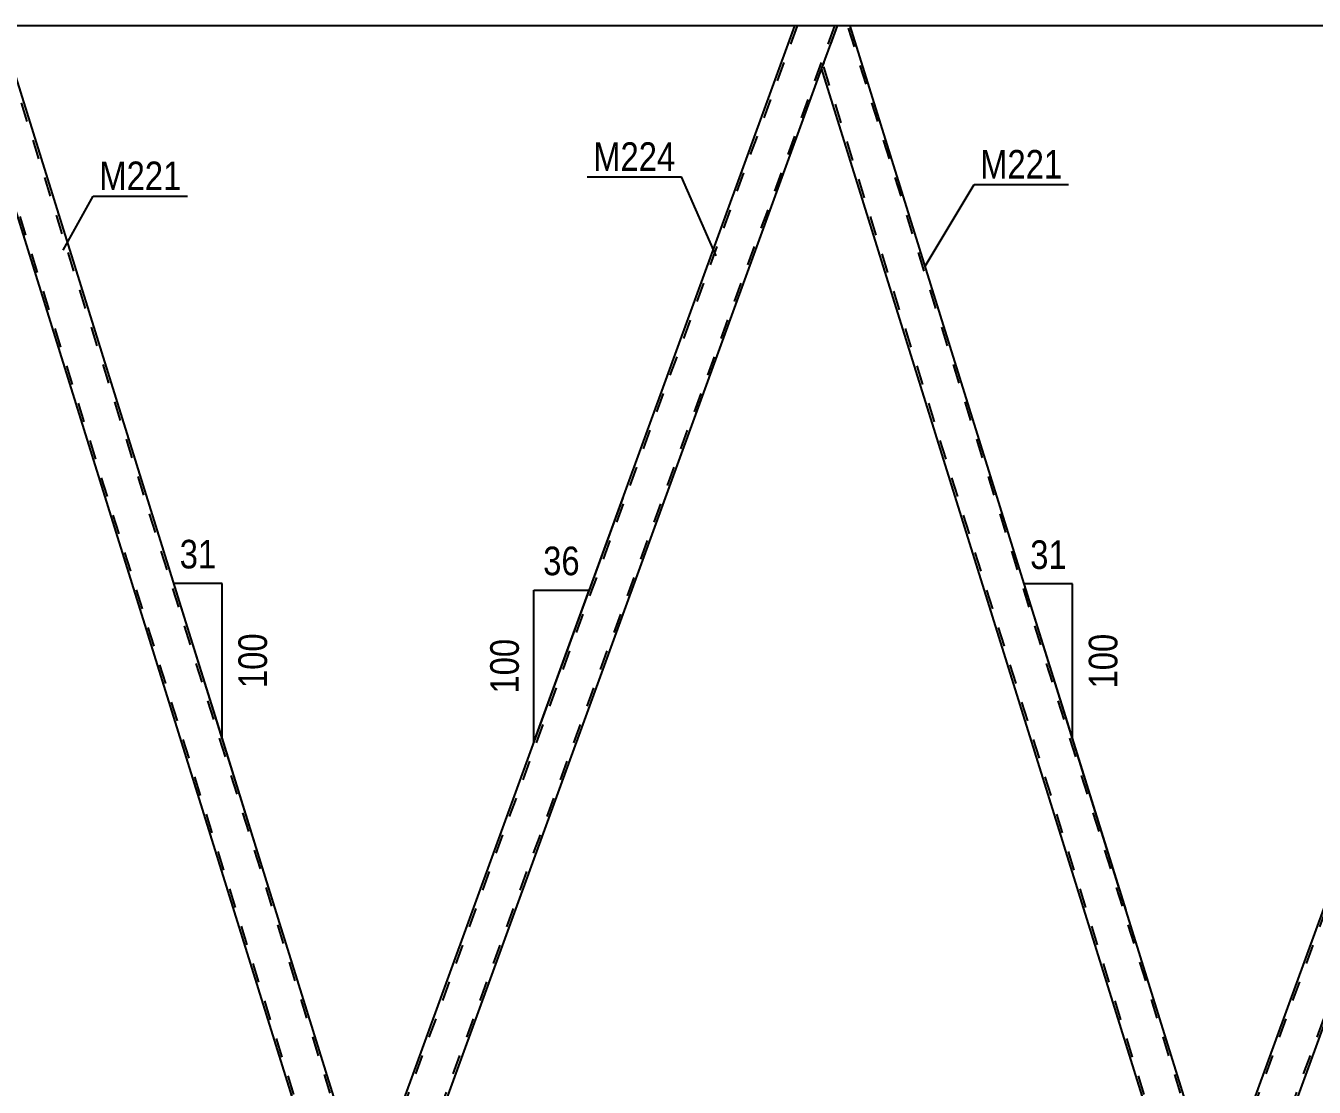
# Model space of a CAD drawing. Header units: millimetres. Extents: x 0 to 841, y 0 to 594.
# Drawn here: x 452.3 to 581.3, y 332.9 to 439.2 of the extents above; entities that cross this region are included whole.
import ezdxf

# ---------------------------------------------------------------- set-up
doc = ezdxf.new("R2010")
doc.units = ezdxf.units.MM
doc.linetypes.add('DXK_LINE_DOT2', pattern=[3.9198, 1.9599, -1.9599])
doc.styles.add('Arial Narrow', font='ARIALN.TTF', dxfattribs={"height": 0.2})

# ---------------------------------------------------------------- blocks, each defined once
blk = doc.blocks.new('Part-318895815-2975 - 2943')
at = {"color": 2, "linetype": 'Continuous'}
for p, q in [((533.55, 439.22), (532, 434.97)), ((534.87, 439.22), (533.55, 439.22)), ((571.15, 322.83), (534.87, 439.22)), ((566.96, 322.83), (532, 434.97))]:
    blk.add_line(p, q, dxfattribs=at)
at = {"color": 7, "linetype": 'DXK_LINE_DOT2'}
for p, q in [((571.44, 321.1), (534.62, 439.22)), ((568.96, 317.22), (532.14, 435.35)), ((566.96, 322.83), (568.71, 317.22)), ((571.57, 321.47), (571.15, 322.83)), ((570.02, 317.22), (571.57, 321.47)), ((568.71, 317.22), (570.02, 317.22))]:
    blk.add_line(p, q, dxfattribs=at)
blk = doc.blocks.new('Part-318895815-3111 - 2943')
at = {"color": 7, "linetype": 'DXK_LINE_DOT2'}
for p, q in [((614.68, 439.22), (570.28, 317.22)), ((618.43, 439.22), (574.03, 317.22)), ((614.68, 439.22), (614.7, 439.22)), ((618.69, 439.22), (617.14, 434.97)), ((570.02, 317.22), (572.06, 322.83)), ((576.32, 322.83), (574.28, 317.22)), ((574.28, 317.22), (570.02, 317.22))]:
    blk.add_line(p, q, dxfattribs=at)
at = {"color": 2, "linetype": 'Continuous'}
for p, q in [((614.43, 439.22), (572.06, 322.83)), ((618.69, 439.22), (614.43, 439.22)), ((617.14, 434.97), (576.32, 322.83))]:
    blk.add_line(p, q, dxfattribs=at)
blk = doc.blocks.new('Part-318895815-3116 - 2943')
at = {"color": 7, "linetype": 'DXK_LINE_DOT2'}
for p, q in [((529.55, 439.22), (485.15, 317.22)), ((533.3, 439.22), (488.89, 317.22)), ((529.55, 439.22), (529.57, 439.22)), ((533.55, 439.22), (532, 434.97)), ((484.89, 317.22), (486.44, 321.47)), ((485.15, 317.22), (485.17, 317.22))]:
    blk.add_line(p, q, dxfattribs=at)
at = {"color": 2, "linetype": 'Continuous'}
for p, q in [((529.29, 439.22), (486.44, 321.47)), ((533.55, 439.22), (529.29, 439.22)), ((532, 434.97), (489.15, 317.22)), ((489.11, 317.22), (484.89, 317.22)), ((489.15, 317.22), (489.11, 317.22))]:
    blk.add_line(p, q, dxfattribs=at)
blk = doc.blocks.new('Part-318895815-3223 - 2943')
at = {"color": 2, "linetype": 'Continuous'}
for p, q in [((448.42, 439.22), (446.87, 434.97)), ((449.74, 439.22), (448.42, 439.22)), ((486.44, 321.47), (449.74, 439.22)), ((483.57, 317.22), (446.87, 434.97)), ((486.44, 321.47), (486.17, 320.73)), ((486.17, 320.73), (484.89, 317.22)), ((484.89, 317.22), (483.57, 317.22))]:
    blk.add_line(p, q, dxfattribs=at)
at = {"color": 7, "linetype": 'DXK_LINE_DOT2'}
for p, q in [((486.3, 321.1), (449.48, 439.22)), ((483.82, 317.22), (447.01, 435.35)), ((486.42, 321.42), (486.17, 320.73))]:
    blk.add_line(p, q, dxfattribs=at)
blk = doc.blocks.new('Part-318895815-3314 - 2943')
at = {"color": 2, "linetype": 'Continuous'}
for p, q in [((529.29, 439.22), (449.74, 439.22)), ((614.43, 439.22), (534.87, 439.22))]:
    blk.add_line(p, q, dxfattribs=at)
at = {"color": 7, "linetype": 'DXK_LINE_DOT2'}
blk.add_line((534.87, 439.22), (529.29, 439.22), dxfattribs=at)
blk = doc.blocks.new('AngleDimension-318895815-3408 - 2943')
at = {"color": 7, "linetype": 'Continuous'}
for p, q in [((557.11, 383.32), (552.29, 383.32)), ((557.11, 367.86), (552.29, 383.32)), ((557.11, 367.86), (557.11, 383.32)), ((562.48, 350.64), (557.11, 367.86))]:
    blk.add_line(p, q, dxfattribs=at)
at = {"color": 0}
for points in [[(557.13, 384.22), (557.13, 388.42), (552.28, 388.42), (552.28, 384.22)], [(562.21, 378.93), (558.01, 378.93), (558.01, 372.25), (562.21, 372.25)]]:
    blk.add_wipeout(points, dxfattribs=at)
at = {"color": 3, "style": 'Arial Narrow'}
blk.add_text('31', height=2.863, dxfattribs=at).set_placement((552.88, 384.82))
blk.add_text('100', height=2.863, rotation=90.0002, dxfattribs=at).set_placement((561.61, 372.85))
blk = doc.blocks.new('AngleDimension-318895815-3422 - 2943')
at = {"color": 7, "linetype": 'Continuous'}
for p, q in [((471.97, 383.37), (467.15, 383.37)), ((471.97, 367.9), (467.15, 383.37)), ((471.97, 367.9), (471.97, 383.37)), ((477.2, 351.1), (471.97, 367.9))]:
    blk.add_line(p, q, dxfattribs=at)
at = {"color": 0}
for points in [[(471.98, 384.27), (471.98, 388.47), (467.13, 388.47), (467.13, 384.27)], [(477.07, 378.98), (472.87, 378.98), (472.87, 372.29), (477.07, 372.29)]]:
    blk.add_wipeout(points, dxfattribs=at)
at = {"color": 3, "style": 'Arial Narrow'}
blk.add_text('31', height=2.863, dxfattribs=at).set_placement((467.73, 384.87))
blk.add_text('100', height=2.863, rotation=90.0002, dxfattribs=at).set_placement((476.47, 372.89))
blk = doc.blocks.new('AngleDimension-318895815-3551 - 2943')
at = {"color": 7, "linetype": 'Continuous'}
for p, q in [((512.08, 391.93), (508.72, 382.69)), ((503.18, 382.69), (508.72, 382.69)), ((503.18, 367.47), (508.72, 382.69)), ((503.18, 367.47), (503.18, 382.69))]:
    blk.add_line(p, q, dxfattribs=at)
at = {"color": 0}
blk.add_wipeout([(502.28, 378.42), (498.08, 378.42), (498.08, 371.74), (502.28, 371.74)], dxfattribs=at)
at = {"color": 3, "style": 'Arial Narrow'}
blk.add_text('100', height=2.863, rotation=90.0002, dxfattribs=at).set_placement((501.68, 372.34))
at = {"color": 0}
blk.add_wipeout([(508.38, 383.59), (508.38, 387.79), (503.52, 387.79), (503.52, 383.59)], dxfattribs=at)
at = {"color": 3, "style": 'Arial Narrow'}
blk.add_text('36', height=2.863, dxfattribs=at).set_placement((504.12, 384.19))
blk = doc.blocks.new('Mark-318895815-2971 - 2943')
at = {"color": 0}
blk.add_wipeout([(556.1, 423.92), (556.1, 426.92), (547.87, 426.92), (547.87, 423.92)], dxfattribs=at)
blk.add_wipeout([(556.1, 423.92), (556.1, 426.92), (547.87, 426.92), (547.87, 423.92)], dxfattribs=at)
at = {"color": 30, "linetype": 'Continuous'}
for p, q in [((542.38, 415.13), (547.27, 423.32)), ((547.27, 423.32), (556.7, 423.32))]:
    blk.add_line(p, q, dxfattribs=at)
at = {"color": 3, "style": 'Arial Narrow'}
blk.add_text('M221', height=2.863, dxfattribs=at).set_placement((547.87, 423.92))
blk = doc.blocks.new('Mark-318895815-3112 - 2943')
at = {"color": 0}
blk.add_wipeout([(517.36, 424.69), (517.36, 427.69), (509.13, 427.69), (509.13, 424.69)], dxfattribs=at)
blk.add_wipeout([(517.36, 424.69), (517.36, 427.69), (509.13, 427.69), (509.13, 424.69)], dxfattribs=at)
at = {"color": 30, "linetype": 'Continuous'}
for p in [(508.53, 424.09), (521.43, 416.17)]:
    blk.add_line(p, (517.96, 424.09), dxfattribs=at)
at = {"color": 3, "style": 'Arial Narrow'}
blk.add_text('M224', height=2.863, dxfattribs=at).set_placement((509.13, 424.69))
blk = doc.blocks.new('Mark-318895815-3219 - 2943')
at = {"color": 0}
blk.add_wipeout([(467.91, 422.76), (467.91, 425.76), (459.68, 425.76), (459.68, 422.76)], dxfattribs=at)
blk.add_wipeout([(467.91, 422.76), (467.91, 425.76), (459.68, 425.76), (459.68, 422.76)], dxfattribs=at)
at = {"color": 30, "linetype": 'Continuous'}
for p, q in [((456.06, 416.75), (459.08, 422.16)), ((459.08, 422.16), (468.51, 422.16))]:
    blk.add_line(p, q, dxfattribs=at)
at = {"color": 3, "style": 'Arial Narrow'}
blk.add_text('M221', height=2.863, dxfattribs=at).set_placement((459.68, 422.76))

msp = doc.modelspace()

# ---------------------------------------------------------------- block references
for name in ['Part-318895815-3314 - 2943', 'Part-318895815-3223 - 2943', 'Part-318895815-3116 - 2943', 'Part-318895815-2975 - 2943', 'Part-318895815-3111 - 2943']:
    msp.add_blockref(name, (0, 0))

# ---------------------------------------------------------------- next in the draw order: block references
for name in ['Mark-318895815-3112 - 2943', 'Mark-318895815-3219 - 2943', 'Mark-318895815-2971 - 2943', 'AngleDimension-318895815-3551 - 2943', 'AngleDimension-318895815-3422 - 2943', 'AngleDimension-318895815-3408 - 2943']:
    msp.add_blockref(name, (0, 0))

doc.saveas('drawing.dxf')
